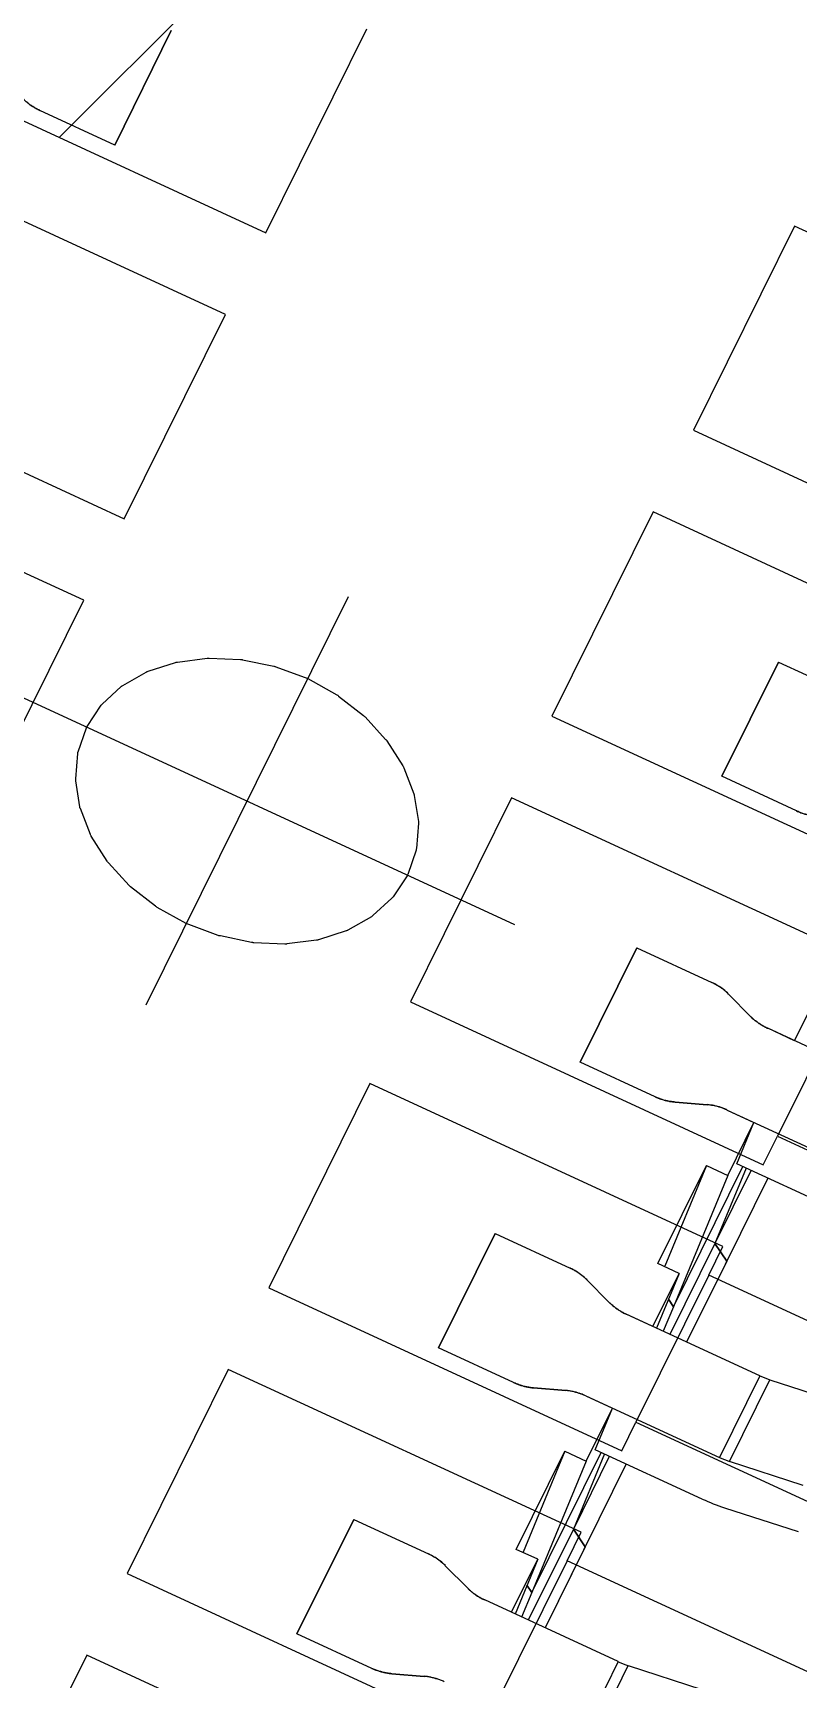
# Model space of a CAD drawing. Header units: millimetres. Extents: x 7 to 507, y -14 to 339.
# Drawn here: x 59.188 to 59.707, y 259.764 to 260.882 of the extents above; entities that cross this region are included whole.
import ezdxf

# ---------------------------------------------------------------- set-up
doc = ezdxf.new("R2010")
doc.units = ezdxf.units.MM
doc.header["$LTSCALE"] = 23.1
doc.layers.get('0').update_dxf_attribs({"linetype": 'CONTINUOUS'})
for name, color, linetype in [('_139725', 7, 'CONTINUOUS'), ('_169248', 7, 'CONTINUOUS'), ('_255766', 7, 'CONTINUOUS'), ('_510726', 7, 'CONTINUOUS'), ('_556303', 7, 'CONTINUOUS'), ('_597289', 7, 'CONTINUOUS')]:
    doc.layers.add(name, color=color, linetype=linetype)

msp = doc.modelspace()

# ---------------------------------------------------------------- linework, layer by layer
at = {"color": 2}
msp.add_line((59.2055, 260.8108), (59.322, 260.9273), dxfattribs=at)
at = {"color": 1}
for p, q in [((59.3456, 260.7461), (59.4143, 260.8847)), ((59.1061, 260.8567), (59.3456, 260.7461)), ((59.3182, 260.6907), (59.0786, 260.8013)), ((59.7046, 260.7506), (59.636, 260.612)), ((59.9442, 260.64), (59.7046, 260.7506)), ((59.2495, 260.552), (59.3182, 260.6907)), ((59.01, 260.6627), (59.2495, 260.552)), ((59.2221, 260.4966), (58.9825, 260.6072)), ((59.636, 260.612), (59.8755, 260.5014)), ((59.6085, 260.5566), (59.5399, 260.418)), ((59.8481, 260.4459), (59.6085, 260.5566)), ((59.1534, 260.358), (59.2221, 260.4966)), ((59.5399, 260.418), (59.7794, 260.3073)), ((59.5124, 260.3625), (59.4438, 260.2239)), ((59.752, 260.2519), (59.5124, 260.3625)), ((59.4438, 260.2239), (59.6833, 260.1133)), ((59.4163, 260.1685), (59.3477, 260.0299)), ((59.6559, 260.0579), (59.4163, 260.1685)), ((59.6833, 260.1133), (59.6929, 260.1327)), ((59.6463, 260.0384), (59.6559, 260.0579)), ((59.3477, 260.0299), (59.5872, 259.9192)), ((59.3202, 259.9744), (59.2516, 259.8358)), ((59.5598, 259.8638), (59.3202, 259.9744)), ((59.5872, 259.9192), (59.5968, 259.9386)), ((59.5502, 259.8444), (59.5598, 259.8638)), ((59.2516, 259.8358), (59.4911, 259.7252)), ((59.2241, 259.7804), (59.1555, 259.6418)), ((59.4637, 259.6698), (59.2241, 259.7804))]:
    msp.add_line(p, q, dxfattribs=at)
at = {"color": 4}
for p, q in [((59.4016, 260.4989), (59.2643, 260.2217)), ((59.3525, 260.4515), (59.3741, 260.4434)), ((59.1515, 260.4441), (59.5144, 260.2765)), ((59.238, 260.3194), (59.2272, 260.3364)), ((59.3134, 260.2691), (59.2917, 260.2771)), ((59.336, 260.2643), (59.3148, 260.2687)), ((59.3586, 260.2632), (59.3375, 260.2641)), ((59.7424, 260.2325), (59.6929, 260.1327)), ((59.6929, 260.1327), (59.9615, 260.0087)), ((59.6463, 260.0384), (59.5968, 259.9386)), ((59.9149, 259.9144), (59.6463, 260.0384)), ((59.5968, 259.9386), (59.8654, 259.8146)), ((59.5502, 259.8444), (59.5007, 259.7446)), ((59.8188, 259.7204), (59.5502, 259.8444))]:
    msp.add_line(p, q, dxfattribs=at)
for points in [[(59.2657, 260.4484), (59.2844, 260.4544), (59.2847, 260.4545), (59.2851, 260.4546), (59.2854, 260.4547), (59.2857, 260.4547)], [(59.2857, 260.4547), (59.3059, 260.4573), (59.3062, 260.4573), (59.3066, 260.4573), (59.3069, 260.4573), (59.3073, 260.4573)], [(59.3073, 260.4573), (59.3284, 260.4564), (59.3288, 260.4564), (59.3291, 260.4564), (59.3295, 260.4563), (59.3298, 260.4562), (59.3511, 260.4519)], [(59.3511, 260.4519), (59.3514, 260.4518), (59.3518, 260.4517), (59.3521, 260.4516), (59.3525, 260.4515)], [(59.2345, 260.4261), (59.2475, 260.438), (59.2477, 260.4382), (59.248, 260.4384), (59.2482, 260.4386), (59.2485, 260.4387)], [(59.2485, 260.4387), (59.2645, 260.4479), (59.2648, 260.448), (59.265, 260.4482), (59.2653, 260.4483), (59.2657, 260.4484)], [(59.3741, 260.4434), (59.3938, 260.4324), (59.3942, 260.4323), (59.3945, 260.4321), (59.3948, 260.4319), (59.395, 260.4316)], [(59.395, 260.4316), (59.4119, 260.4184), (59.4122, 260.4182), (59.4125, 260.418), (59.4127, 260.4177), (59.413, 260.4175)], [(59.2244, 260.411), (59.2338, 260.4253), (59.234, 260.4255), (59.2341, 260.4257), (59.2343, 260.4259), (59.2345, 260.4261)], [(59.413, 260.4175), (59.427, 260.4022), (59.4273, 260.402), (59.4275, 260.4017), (59.4277, 260.4014), (59.4278, 260.4011), (59.4387, 260.3841)], [(59.2182, 260.3937), (59.2239, 260.41), (59.2239, 260.4103), (59.224, 260.4105), (59.2242, 260.4108), (59.2244, 260.411)], [(59.2166, 260.3753), (59.218, 260.3925), (59.218, 260.3928), (59.2181, 260.3931), (59.2181, 260.3934), (59.2182, 260.3937)], [(59.4387, 260.3841), (59.4389, 260.3838), (59.439, 260.3835), (59.4392, 260.3832), (59.4393, 260.3829)], [(59.4393, 260.3829), (59.4461, 260.3653), (59.4462, 260.365), (59.4463, 260.3647), (59.4464, 260.3644), (59.4464, 260.3641)], [(59.2194, 260.3564), (59.2167, 260.3741), (59.2166, 260.3744), (59.2166, 260.3747), (59.2166, 260.375), (59.2166, 260.3753)], [(59.4464, 260.3641), (59.4492, 260.3464), (59.4492, 260.3461), (59.4493, 260.3458), (59.4493, 260.3455), (59.4492, 260.3452)], [(59.2198, 260.3552), (59.2196, 260.3555), (59.2195, 260.3558), (59.2195, 260.3561), (59.2194, 260.3564)], [(59.2272, 260.3364), (59.227, 260.3367), (59.2268, 260.337), (59.2267, 260.3373), (59.2266, 260.3376), (59.2198, 260.3552)], [(59.4492, 260.3452), (59.4479, 260.328), (59.4478, 260.3277), (59.4478, 260.3274), (59.4477, 260.3271), (59.4476, 260.3269)], [(59.4476, 260.3269), (59.442, 260.3105), (59.4419, 260.3102), (59.4418, 260.31), (59.4417, 260.3097), (59.4415, 260.3095)], [(59.2388, 260.3183), (59.2386, 260.3186), (59.2384, 260.3188), (59.2382, 260.3191), (59.238, 260.3194)], [(59.2708, 260.2889), (59.2539, 260.3021), (59.2536, 260.3023), (59.2534, 260.3025), (59.2531, 260.3028), (59.2529, 260.303), (59.2388, 260.3183)], [(59.4415, 260.3095), (59.4321, 260.2953), (59.4319, 260.295), (59.4317, 260.2948), (59.4315, 260.2946), (59.4313, 260.2944)], [(59.4313, 260.2944), (59.4183, 260.2825), (59.4181, 260.2823), (59.4179, 260.2821), (59.4176, 260.2819), (59.4174, 260.2818)], [(59.2917, 260.2771), (59.272, 260.2881), (59.2717, 260.2883), (59.2714, 260.2884), (59.2711, 260.2887), (59.2708, 260.2889)], [(59.4174, 260.2818), (59.4014, 260.2727), (59.4011, 260.2725), (59.4008, 260.2724), (59.4005, 260.2722), (59.4002, 260.2722)], [(59.4002, 260.2722), (59.3814, 260.2661), (59.3811, 260.266), (59.3808, 260.2659), (59.3805, 260.2658), (59.3801, 260.2658)], [(59.3148, 260.2687), (59.3144, 260.2687), (59.3141, 260.2688), (59.3137, 260.2689), (59.3134, 260.2691)], [(59.3375, 260.2641), (59.3371, 260.2641), (59.3368, 260.2642), (59.3364, 260.2642), (59.336, 260.2643)], [(59.3801, 260.2658), (59.3599, 260.2633), (59.3596, 260.2632), (59.3593, 260.2632), (59.3589, 260.2632), (59.3586, 260.2632)]]:
    msp.add_lwpolyline(points, dxfattribs=at)
at = {"layer": '_139725', "color": 7}
for p, q in [((59.2431, 260.8057), (59.2815, 260.8834)), ((59.2431, 260.8057), (59.1923, 260.8292)), ((59.6936, 260.4547), (59.6551, 260.3771)), ((59.6936, 260.4547), (59.7444, 260.4312)), ((59.7059, 260.3536), (59.6551, 260.3771)), ((59.5975, 260.2606), (59.559, 260.183)), ((59.5975, 260.2606), (59.6483, 260.2372)), ((59.6597, 260.2292), (59.6749, 260.2139)), ((59.7045, 260.1976), (59.7223, 260.2336)), ((59.7045, 260.1976), (59.6864, 260.206)), ((59.6099, 260.1595), (59.559, 260.183)), ((59.6453, 260.1541), (59.6234, 260.1559)), ((59.6589, 260.1505), (59.677, 260.1421)), ((59.6592, 260.1061), (59.677, 260.1421)), ((59.6654, 260.114), (59.677, 260.1421)), ((59.6117, 260.0463), (59.6447, 260.1128)), ((59.6447, 260.1128), (59.6164, 260.0444)), ((59.6223, 260.0169), (59.6694, 260.1121)), ((59.6592, 260.1061), (59.6223, 260.0169)), ((59.6447, 260.1128), (59.6592, 260.1061)), ((59.6749, 260.1093), (59.6505, 260.06)), ((59.6864, 260.1043), (59.6585, 260.0479)), ((59.5014, 260.0666), (59.4629, 259.989)), ((59.5014, 260.0666), (59.5522, 260.0431)), ((59.6585, 260.0479), (59.6505, 260.06)), ((59.6262, 260.0396), (59.6117, 260.0463)), ((59.6577, 260.0461), (59.6585, 260.0479)), ((59.5636, 260.0352), (59.5788, 260.0199)), ((59.6084, 260.0035), (59.6262, 260.0396)), ((59.6262, 260.0396), (59.6109, 260.0024)), ((59.619, 260.022), (59.6223, 260.0169)), ((59.6084, 260.0035), (59.5903, 260.0119)), ((59.5138, 259.9655), (59.4629, 259.989)), ((59.5492, 259.9601), (59.5273, 259.9619)), ((59.5628, 259.9565), (59.5809, 259.9481)), ((59.5631, 259.9121), (59.5809, 259.9481)), ((59.5693, 259.9199), (59.5809, 259.9481)), ((59.5156, 259.8522), (59.5486, 259.9188)), ((59.5486, 259.9188), (59.5203, 259.8503)), ((59.5262, 259.8229), (59.5733, 259.9181)), ((59.5486, 259.9188), (59.5631, 259.9121)), ((59.5788, 259.9152), (59.5544, 259.8659)), ((59.5631, 259.9121), (59.5262, 259.8229)), ((59.5903, 259.9102), (59.5624, 259.8539)), ((59.4053, 259.8725), (59.3668, 259.7949)), ((59.4053, 259.8725), (59.4561, 259.8491)), ((59.5624, 259.8539), (59.5544, 259.8659)), ((59.5123, 259.8095), (59.5302, 259.8455)), ((59.5302, 259.8455), (59.5148, 259.8083)), ((59.5302, 259.8455), (59.5156, 259.8522)), ((59.5616, 259.8521), (59.5624, 259.8539)), ((59.4675, 259.8411), (59.4827, 259.8258)), ((59.5229, 259.8279), (59.5262, 259.8229)), ((59.5123, 259.8095), (59.4942, 259.8179)), ((59.4177, 259.7714), (59.3668, 259.7949)), ((59.4531, 259.766), (59.4312, 259.7678))]:
    msp.add_line(p, q, dxfattribs=at)
for points in [[(59.1923, 260.8292), (59.1918, 260.8295), (59.1912, 260.8297), (59.1907, 260.83), (59.1902, 260.8303), (59.1897, 260.8306), (59.1891, 260.8308), (59.1886, 260.8312), (59.1881, 260.8315), (59.1876, 260.8318), (59.187, 260.8321), (59.1865, 260.8325), (59.186, 260.8328), (59.1855, 260.8332), (59.185, 260.8335), (59.1845, 260.8339), (59.184, 260.8343), (59.1836, 260.8347), (59.1831, 260.8351), (59.1826, 260.8355), (59.1822, 260.8359), (59.1817, 260.8363), (59.1813, 260.8367), (59.1809, 260.8372)], [(59.7195, 260.35), (59.7189, 260.35), (59.7183, 260.3501), (59.7176, 260.3502), (59.717, 260.3503), (59.7164, 260.3504), (59.7157, 260.3505), (59.7151, 260.3506), (59.7145, 260.3507), (59.7138, 260.3509), (59.7132, 260.351), (59.7126, 260.3512), (59.712, 260.3514), (59.7113, 260.3515), (59.7107, 260.3517), (59.7101, 260.3519), (59.7095, 260.3521), (59.7089, 260.3524), (59.7083, 260.3526), (59.7077, 260.3528), (59.7071, 260.3531), (59.7065, 260.3533), (59.7059, 260.3536)], [(59.6749, 260.2139), (59.6753, 260.2135), (59.6757, 260.2131), (59.6761, 260.2127), (59.6766, 260.2123), (59.677, 260.212), (59.6774, 260.2116), (59.6779, 260.2112), (59.6784, 260.2108), (59.6789, 260.2104), (59.6794, 260.2101), (59.6799, 260.2097), (59.6804, 260.2093), (59.6809, 260.209), (59.6814, 260.2086), (59.682, 260.2083), (59.6825, 260.208), (59.683, 260.2077), (59.6836, 260.2074), (59.6841, 260.2071), (59.6847, 260.2068), (59.6852, 260.2065), (59.6858, 260.2062), (59.6864, 260.206)], [(59.6234, 260.1559), (59.6228, 260.156), (59.6222, 260.1561), (59.6215, 260.1561), (59.6209, 260.1562), (59.6203, 260.1563), (59.6196, 260.1564), (59.619, 260.1566), (59.6184, 260.1567), (59.6177, 260.1568), (59.6171, 260.157), (59.6165, 260.1571), (59.6159, 260.1573), (59.6152, 260.1575), (59.6146, 260.1577), (59.614, 260.1579), (59.6134, 260.1581), (59.6128, 260.1583), (59.6122, 260.1585), (59.6116, 260.1588), (59.611, 260.159), (59.6104, 260.1593), (59.6099, 260.1595)], [(59.6589, 260.1505), (59.6583, 260.1508), (59.6577, 260.151), (59.6571, 260.1513), (59.6565, 260.1515), (59.6559, 260.1517), (59.6553, 260.152), (59.6547, 260.1522), (59.6541, 260.1524), (59.6535, 260.1526), (59.6529, 260.1527), (59.6523, 260.1529), (59.6516, 260.1531), (59.651, 260.1532), (59.6504, 260.1534), (59.6498, 260.1535), (59.6491, 260.1536), (59.6485, 260.1537), (59.6479, 260.1538), (59.6472, 260.1539), (59.6466, 260.154), (59.6459, 260.1541), (59.6453, 260.1541)], [(59.5788, 260.0199), (59.5792, 260.0195), (59.5796, 260.0191), (59.58, 260.0187), (59.5805, 260.0183), (59.5809, 260.0179), (59.5813, 260.0175), (59.5818, 260.0171), (59.5823, 260.0168), (59.5828, 260.0164), (59.5833, 260.016), (59.5838, 260.0156), (59.5843, 260.0153), (59.5848, 260.0149), (59.5853, 260.0146), (59.5859, 260.0143), (59.5864, 260.0139), (59.5869, 260.0136), (59.5875, 260.0133), (59.588, 260.013), (59.5886, 260.0127), (59.5891, 260.0124), (59.5897, 260.0122), (59.5903, 260.0119)], [(59.5273, 259.9619), (59.5267, 259.9619), (59.5261, 259.962), (59.5254, 259.9621), (59.5248, 259.9622), (59.5242, 259.9623), (59.5235, 259.9624), (59.5229, 259.9625), (59.5223, 259.9626), (59.5216, 259.9628), (59.521, 259.9629), (59.5204, 259.9631), (59.5198, 259.9633), (59.5192, 259.9634), (59.5185, 259.9636), (59.5179, 259.9638), (59.5173, 259.964), (59.5167, 259.9643), (59.5161, 259.9645), (59.5155, 259.9647), (59.5149, 259.965), (59.5143, 259.9652), (59.5138, 259.9655)], [(59.5628, 259.9565), (59.5622, 259.9567), (59.5616, 259.957), (59.561, 259.9572), (59.5604, 259.9575), (59.5598, 259.9577), (59.5592, 259.9579), (59.5586, 259.9581), (59.558, 259.9583), (59.5574, 259.9585), (59.5568, 259.9587), (59.5562, 259.9589), (59.5555, 259.959), (59.5549, 259.9592), (59.5543, 259.9593), (59.5537, 259.9595), (59.553, 259.9596), (59.5524, 259.9597), (59.5518, 259.9598), (59.5511, 259.9599), (59.5505, 259.96), (59.5498, 259.96), (59.5492, 259.9601)], [(59.4827, 259.8258), (59.4831, 259.8254), (59.4835, 259.825), (59.484, 259.8246), (59.4844, 259.8242), (59.4848, 259.8239), (59.4852, 259.8235), (59.4857, 259.8231), (59.4862, 259.8227), (59.4867, 259.8223), (59.4872, 259.822), (59.4877, 259.8216), (59.4882, 259.8212), (59.4887, 259.8209), (59.4893, 259.8205), (59.4898, 259.8202), (59.4903, 259.8199), (59.4908, 259.8196), (59.4914, 259.8193), (59.4919, 259.819), (59.4925, 259.8187), (59.493, 259.8184), (59.4936, 259.8181), (59.4942, 259.8179)], [(59.4312, 259.7678), (59.4306, 259.7679), (59.43, 259.768), (59.4293, 259.768), (59.4287, 259.7681), (59.4281, 259.7682), (59.4274, 259.7683), (59.4268, 259.7685), (59.4262, 259.7686), (59.4255, 259.7687), (59.4249, 259.7689), (59.4243, 259.769), (59.4237, 259.7692), (59.4231, 259.7694), (59.4224, 259.7696), (59.4218, 259.7698), (59.4212, 259.77), (59.4206, 259.7702), (59.42, 259.7704), (59.4194, 259.7707), (59.4188, 259.7709), (59.4182, 259.7712), (59.4177, 259.7714)], [(59.4667, 259.7624), (59.4661, 259.7627), (59.4655, 259.7629), (59.4649, 259.7632), (59.4643, 259.7634), (59.4637, 259.7636), (59.4631, 259.7639), (59.4625, 259.7641), (59.4619, 259.7643), (59.4613, 259.7645), (59.4607, 259.7646), (59.4601, 259.7648), (59.4594, 259.765), (59.4588, 259.7651), (59.4582, 259.7653), (59.4576, 259.7654), (59.4569, 259.7655), (59.4563, 259.7656), (59.4557, 259.7657), (59.455, 259.7658), (59.4544, 259.7659), (59.4538, 259.766), (59.4531, 259.766)]]:
    msp.add_lwpolyline(points, dxfattribs=at)
for centre, radius, start, end in [((59.6311, 260.1999), 0.041, 58.6072, 65.2214), ((59.6319, 260.2012), 0.0395, 51.8372, 58.6176), ((59.6333, 260.203), 0.0373, 44.7962, 51.8472), ((59.535, 260.0059), 0.041, 58.6072, 65.2214), ((59.5358, 260.0071), 0.0395, 51.8372, 58.6176), ((59.5372, 260.0089), 0.0373, 44.7962, 51.8472), ((59.4389, 259.8118), 0.041, 58.6072, 65.2214), ((59.4397, 259.8131), 0.0395, 51.8372, 58.6176), ((59.4411, 259.8149), 0.0373, 44.7962, 51.8472)]:
    msp.add_arc(centre, radius, start, end, dxfattribs=at)
at = {"layer": '_169248', "color": 9}
for p, q in [((59.4629, 259.989), (59.5014, 260.0666)), ((59.681, 259.97), (59.6535, 259.9146)), ((59.6604, 259.9119), (59.6878, 259.9673))]:
    msp.add_line(p, q, dxfattribs=at)
at = {"layer": '_169248', "color": 7}
for p, q in [((59.5014, 260.0666), (59.5522, 260.0431)), ((59.5788, 260.0199), (59.5636, 260.0352)), ((59.681, 259.97), (59.5903, 260.0119)), ((59.5138, 259.9655), (59.4629, 259.989)), ((59.5273, 259.9619), (59.5492, 259.9601)), ((59.6878, 259.9673), (59.7378, 259.9511)), ((59.5628, 259.9565), (59.6535, 259.9146)), ((59.5262, 259.8229), (59.5733, 259.9181)), ((59.5756, 259.917), (59.5544, 259.8659)), ((59.6419, 259.8864), (59.5693, 259.9199)), ((59.7104, 259.8957), (59.6604, 259.9119)), ((59.6569, 259.8805), (59.7069, 259.8643)), ((59.5544, 259.8659), (59.5238, 259.8042)), ((59.5544, 259.8659), (59.5624, 259.8539)), ((59.5624, 259.8539), (59.5352, 259.7989)), ((59.5616, 259.8521), (59.5352, 259.7989)), ((59.5624, 259.8539), (59.5616, 259.8521)), ((59.5262, 259.8229), (59.5193, 259.8062)), ((59.5262, 259.8229), (59.5229, 259.8279))]:
    msp.add_line(p, q, dxfattribs=at)
for points in [[(59.5636, 260.0352), (59.5632, 260.0356), (59.5628, 260.036), (59.5624, 260.0364), (59.562, 260.0367), (59.5615, 260.0371), (59.5611, 260.0375), (59.5606, 260.0379), (59.5601, 260.0383), (59.5596, 260.0386), (59.5592, 260.039), (59.5586, 260.0394), (59.5581, 260.0397), (59.5576, 260.0401), (59.5571, 260.0404), (59.5566, 260.0408), (59.556, 260.0411), (59.5555, 260.0414), (59.555, 260.0417), (59.5544, 260.042), (59.5539, 260.0423), (59.5533, 260.0426), (59.5528, 260.0428), (59.5522, 260.0431)], [(59.5903, 260.0119), (59.5897, 260.0122), (59.5892, 260.0124), (59.5887, 260.0127), (59.5881, 260.013), (59.5876, 260.0132), (59.5871, 260.0135), (59.5866, 260.0138), (59.586, 260.0142), (59.5855, 260.0145), (59.585, 260.0148), (59.5845, 260.0152), (59.584, 260.0155), (59.5835, 260.0159), (59.583, 260.0162), (59.5825, 260.0166), (59.582, 260.017), (59.5815, 260.0174), (59.5811, 260.0178), (59.5806, 260.0182), (59.5801, 260.0186), (59.5797, 260.019), (59.5792, 260.0194), (59.5788, 260.0199)], [(59.5138, 259.9655), (59.5143, 259.9652), (59.5148, 259.965), (59.5154, 259.9648), (59.5159, 259.9646), (59.5165, 259.9643), (59.517, 259.9641), (59.5176, 259.9639), (59.5182, 259.9637), (59.5188, 259.9635), (59.5194, 259.9634), (59.52, 259.9632), (59.5206, 259.963), (59.5212, 259.9629), (59.5218, 259.9627), (59.5224, 259.9626), (59.523, 259.9625), (59.5236, 259.9624), (59.5243, 259.9623), (59.5249, 259.9622), (59.5255, 259.9621), (59.5261, 259.962), (59.5267, 259.9619), (59.5273, 259.9619)]]:
    msp.add_lwpolyline(points, dxfattribs=at)
for centre, radius, start, end in [((59.7071, 260.0265), 0.0622, 245.2036, 251.9768), ((59.546, 259.9214), 0.0388, 78.4075, 85.2823), ((59.5457, 259.9197), 0.0405, 71.7683, 78.443), ((59.5454, 259.9189), 0.0414, 65.2148, 71.7879), ((59.6795, 259.9706), 0.0617, 245.1782, 252.0022), ((59.6993, 260.0106), 0.1368, 245.2036, 251.9768)]:
    msp.add_arc(centre, radius, start, end, dxfattribs=at)
at = {"layer": '_255766', "color": 9}
msp.add_line((59.559, 260.183), (59.5975, 260.2606), dxfattribs=at)
at = {"layer": '_255766', "color": 7}
for p, q in [((59.5975, 260.2606), (59.6483, 260.2372)), ((59.6749, 260.2139), (59.6597, 260.2292)), ((59.7771, 260.1641), (59.6864, 260.206)), ((59.6099, 260.1595), (59.559, 260.183)), ((59.6234, 260.1559), (59.6453, 260.1541)), ((59.6589, 260.1505), (59.7496, 260.1086)), ((59.738, 260.0805), (59.6654, 260.114)), ((59.6223, 260.0169), (59.6694, 260.1121)), ((59.6717, 260.1111), (59.6505, 260.06)), ((59.6505, 260.06), (59.6199, 259.9982)), ((59.6505, 260.06), (59.6585, 260.0479)), ((59.6585, 260.0479), (59.6313, 259.993)), ((59.6585, 260.0479), (59.6577, 260.0461)), ((59.6577, 260.0461), (59.6313, 259.9929)), ((59.6223, 260.0169), (59.6154, 260.0003)), ((59.6223, 260.0169), (59.619, 260.022))]:
    msp.add_line(p, q, dxfattribs=at)
for points in [[(59.6597, 260.2292), (59.6593, 260.2296), (59.6589, 260.23), (59.6585, 260.2304), (59.6581, 260.2308), (59.6576, 260.2312), (59.6572, 260.2315), (59.6567, 260.2319), (59.6562, 260.2323), (59.6557, 260.2327), (59.6552, 260.2331), (59.6547, 260.2334), (59.6542, 260.2338), (59.6537, 260.2341), (59.6532, 260.2345), (59.6527, 260.2348), (59.6521, 260.2351), (59.6516, 260.2354), (59.6511, 260.2358), (59.6505, 260.2361), (59.65, 260.2363), (59.6494, 260.2366), (59.6489, 260.2369), (59.6483, 260.2372)], [(59.6864, 260.206), (59.6858, 260.2062), (59.6853, 260.2065), (59.6848, 260.2067), (59.6842, 260.207), (59.6837, 260.2073), (59.6832, 260.2076), (59.6827, 260.2079), (59.6821, 260.2082), (59.6816, 260.2085), (59.6811, 260.2089), (59.6806, 260.2092), (59.6801, 260.2096), (59.6796, 260.2099), (59.6791, 260.2103), (59.6786, 260.2107), (59.6781, 260.211), (59.6776, 260.2114), (59.6772, 260.2118), (59.6767, 260.2122), (59.6762, 260.2126), (59.6758, 260.213), (59.6753, 260.2135), (59.6749, 260.2139)], [(59.6099, 260.1595), (59.6104, 260.1593), (59.6109, 260.1591), (59.6115, 260.1588), (59.612, 260.1586), (59.6126, 260.1584), (59.6131, 260.1582), (59.6137, 260.158), (59.6143, 260.1578), (59.6149, 260.1576), (59.6155, 260.1574), (59.6161, 260.1572), (59.6167, 260.1571), (59.6173, 260.1569), (59.6179, 260.1568), (59.6185, 260.1567), (59.6191, 260.1565), (59.6197, 260.1564), (59.6204, 260.1563), (59.621, 260.1562), (59.6216, 260.1561), (59.6222, 260.156), (59.6228, 260.156), (59.6234, 260.1559)]]:
    msp.add_lwpolyline(points, dxfattribs=at)
for centre, radius, start, end in [((59.6421, 260.1155), 0.0388, 78.4075, 85.2823), ((59.6418, 260.1137), 0.0405, 71.7683, 78.443), ((59.6415, 260.1129), 0.0414, 65.2148, 71.7879)]:
    msp.add_arc(centre, radius, start, end, dxfattribs=at)
at = {"layer": '_510726', "color": 9}
for p, q in [((59.3668, 259.7949), (59.4053, 259.8725)), ((59.5849, 259.776), (59.5574, 259.7205)), ((59.5643, 259.7178), (59.5917, 259.7733))]:
    msp.add_line(p, q, dxfattribs=at)
at = {"layer": '_510726', "color": 7}
for p, q in [((59.4053, 259.8725), (59.4561, 259.8491)), ((59.4827, 259.8258), (59.4675, 259.8411)), ((59.5849, 259.776), (59.4942, 259.8179)), ((59.4177, 259.7714), (59.3668, 259.7949)), ((59.4312, 259.7678), (59.4531, 259.766)), ((59.5917, 259.7733), (59.6417, 259.7571))]:
    msp.add_line(p, q, dxfattribs=at)
for points in [[(59.4675, 259.8411), (59.4671, 259.8415), (59.4667, 259.8419), (59.4663, 259.8423), (59.4659, 259.8427), (59.4654, 259.8431), (59.465, 259.8434), (59.4645, 259.8438), (59.464, 259.8442), (59.4636, 259.8446), (59.4631, 259.845), (59.4625, 259.8453), (59.462, 259.8457), (59.4615, 259.846), (59.461, 259.8464), (59.4605, 259.8467), (59.4599, 259.847), (59.4594, 259.8473), (59.4589, 259.8477), (59.4583, 259.848), (59.4578, 259.8482), (59.4572, 259.8485), (59.4567, 259.8488), (59.4561, 259.8491)], [(59.4942, 259.8179), (59.4936, 259.8181), (59.4931, 259.8184), (59.4926, 259.8186), (59.492, 259.8189), (59.4915, 259.8192), (59.491, 259.8195), (59.4905, 259.8198), (59.4899, 259.8201), (59.4894, 259.8204), (59.4889, 259.8208), (59.4884, 259.8211), (59.4879, 259.8215), (59.4874, 259.8218), (59.4869, 259.8222), (59.4864, 259.8226), (59.4859, 259.8229), (59.4854, 259.8233), (59.485, 259.8237), (59.4845, 259.8241), (59.484, 259.8245), (59.4836, 259.825), (59.4832, 259.8254), (59.4827, 259.8258)], [(59.4177, 259.7714), (59.4182, 259.7712), (59.4187, 259.771), (59.4193, 259.7707), (59.4198, 259.7705), (59.4204, 259.7703), (59.421, 259.7701), (59.4215, 259.7699), (59.4221, 259.7697), (59.4227, 259.7695), (59.4233, 259.7693), (59.4239, 259.7691), (59.4245, 259.769), (59.4251, 259.7688), (59.4257, 259.7687), (59.4263, 259.7686), (59.4269, 259.7684), (59.4275, 259.7683), (59.4282, 259.7682), (59.4288, 259.7681), (59.4294, 259.768), (59.43, 259.768), (59.4306, 259.7679), (59.4312, 259.7678)]]:
    msp.add_lwpolyline(points, dxfattribs=at)
for centre, radius, start, end in [((59.611, 259.8324), 0.0622, 245.2036, 251.9768), ((59.4499, 259.7274), 0.0388, 78.4075, 85.2823), ((59.4496, 259.7256), 0.0405, 71.7683, 78.443)]:
    msp.add_arc(centre, radius, start, end, dxfattribs=at)
at = {"layer": '_556303', "color": 9}
msp.add_line((59.6551, 260.3771), (59.6936, 260.4547), dxfattribs=at)
at = {"layer": '_556303', "color": 7}
for p, q in [((59.6936, 260.4547), (59.7444, 260.4312)), ((59.7059, 260.3536), (59.6551, 260.3771))]:
    msp.add_line(p, q, dxfattribs=at)
msp.add_lwpolyline([(59.7059, 260.3536), (59.7065, 260.3533), (59.707, 260.3531), (59.7076, 260.3529), (59.7081, 260.3527), (59.7087, 260.3524), (59.7092, 260.3522), (59.7098, 260.352), (59.7104, 260.3518), (59.711, 260.3516), (59.7116, 260.3515), (59.7122, 260.3513), (59.7128, 260.3511), (59.7134, 260.351), (59.714, 260.3508), (59.7146, 260.3507), (59.7152, 260.3506), (59.7158, 260.3505), (59.7165, 260.3504), (59.7171, 260.3503), (59.7177, 260.3502), (59.7183, 260.3501), (59.7189, 260.35), (59.7195, 260.35)], dxfattribs=at)
at = {"layer": '_597289', "color": 9}
msp.add_line((59.2815, 260.8834), (59.2431, 260.8057), dxfattribs=at)
at = {"layer": '_597289', "color": 7}
msp.add_line((59.2431, 260.8057), (59.1923, 260.8292), dxfattribs=at)
msp.add_lwpolyline([(59.1809, 260.8372), (59.1813, 260.8368), (59.1817, 260.8364), (59.1821, 260.836), (59.1825, 260.8356), (59.1829, 260.8352), (59.1834, 260.8348), (59.1839, 260.8344), (59.1843, 260.8341), (59.1848, 260.8337), (59.1853, 260.8333), (59.1858, 260.8329), (59.1863, 260.8326), (59.1869, 260.8322), (59.1874, 260.8319), (59.1879, 260.8316), (59.1884, 260.8312), (59.189, 260.8309), (59.1895, 260.8306), (59.1901, 260.8303), (59.1906, 260.83), (59.1912, 260.8298), (59.1917, 260.8295), (59.1923, 260.8292)], dxfattribs=at)

doc.saveas('drawing.dxf')
